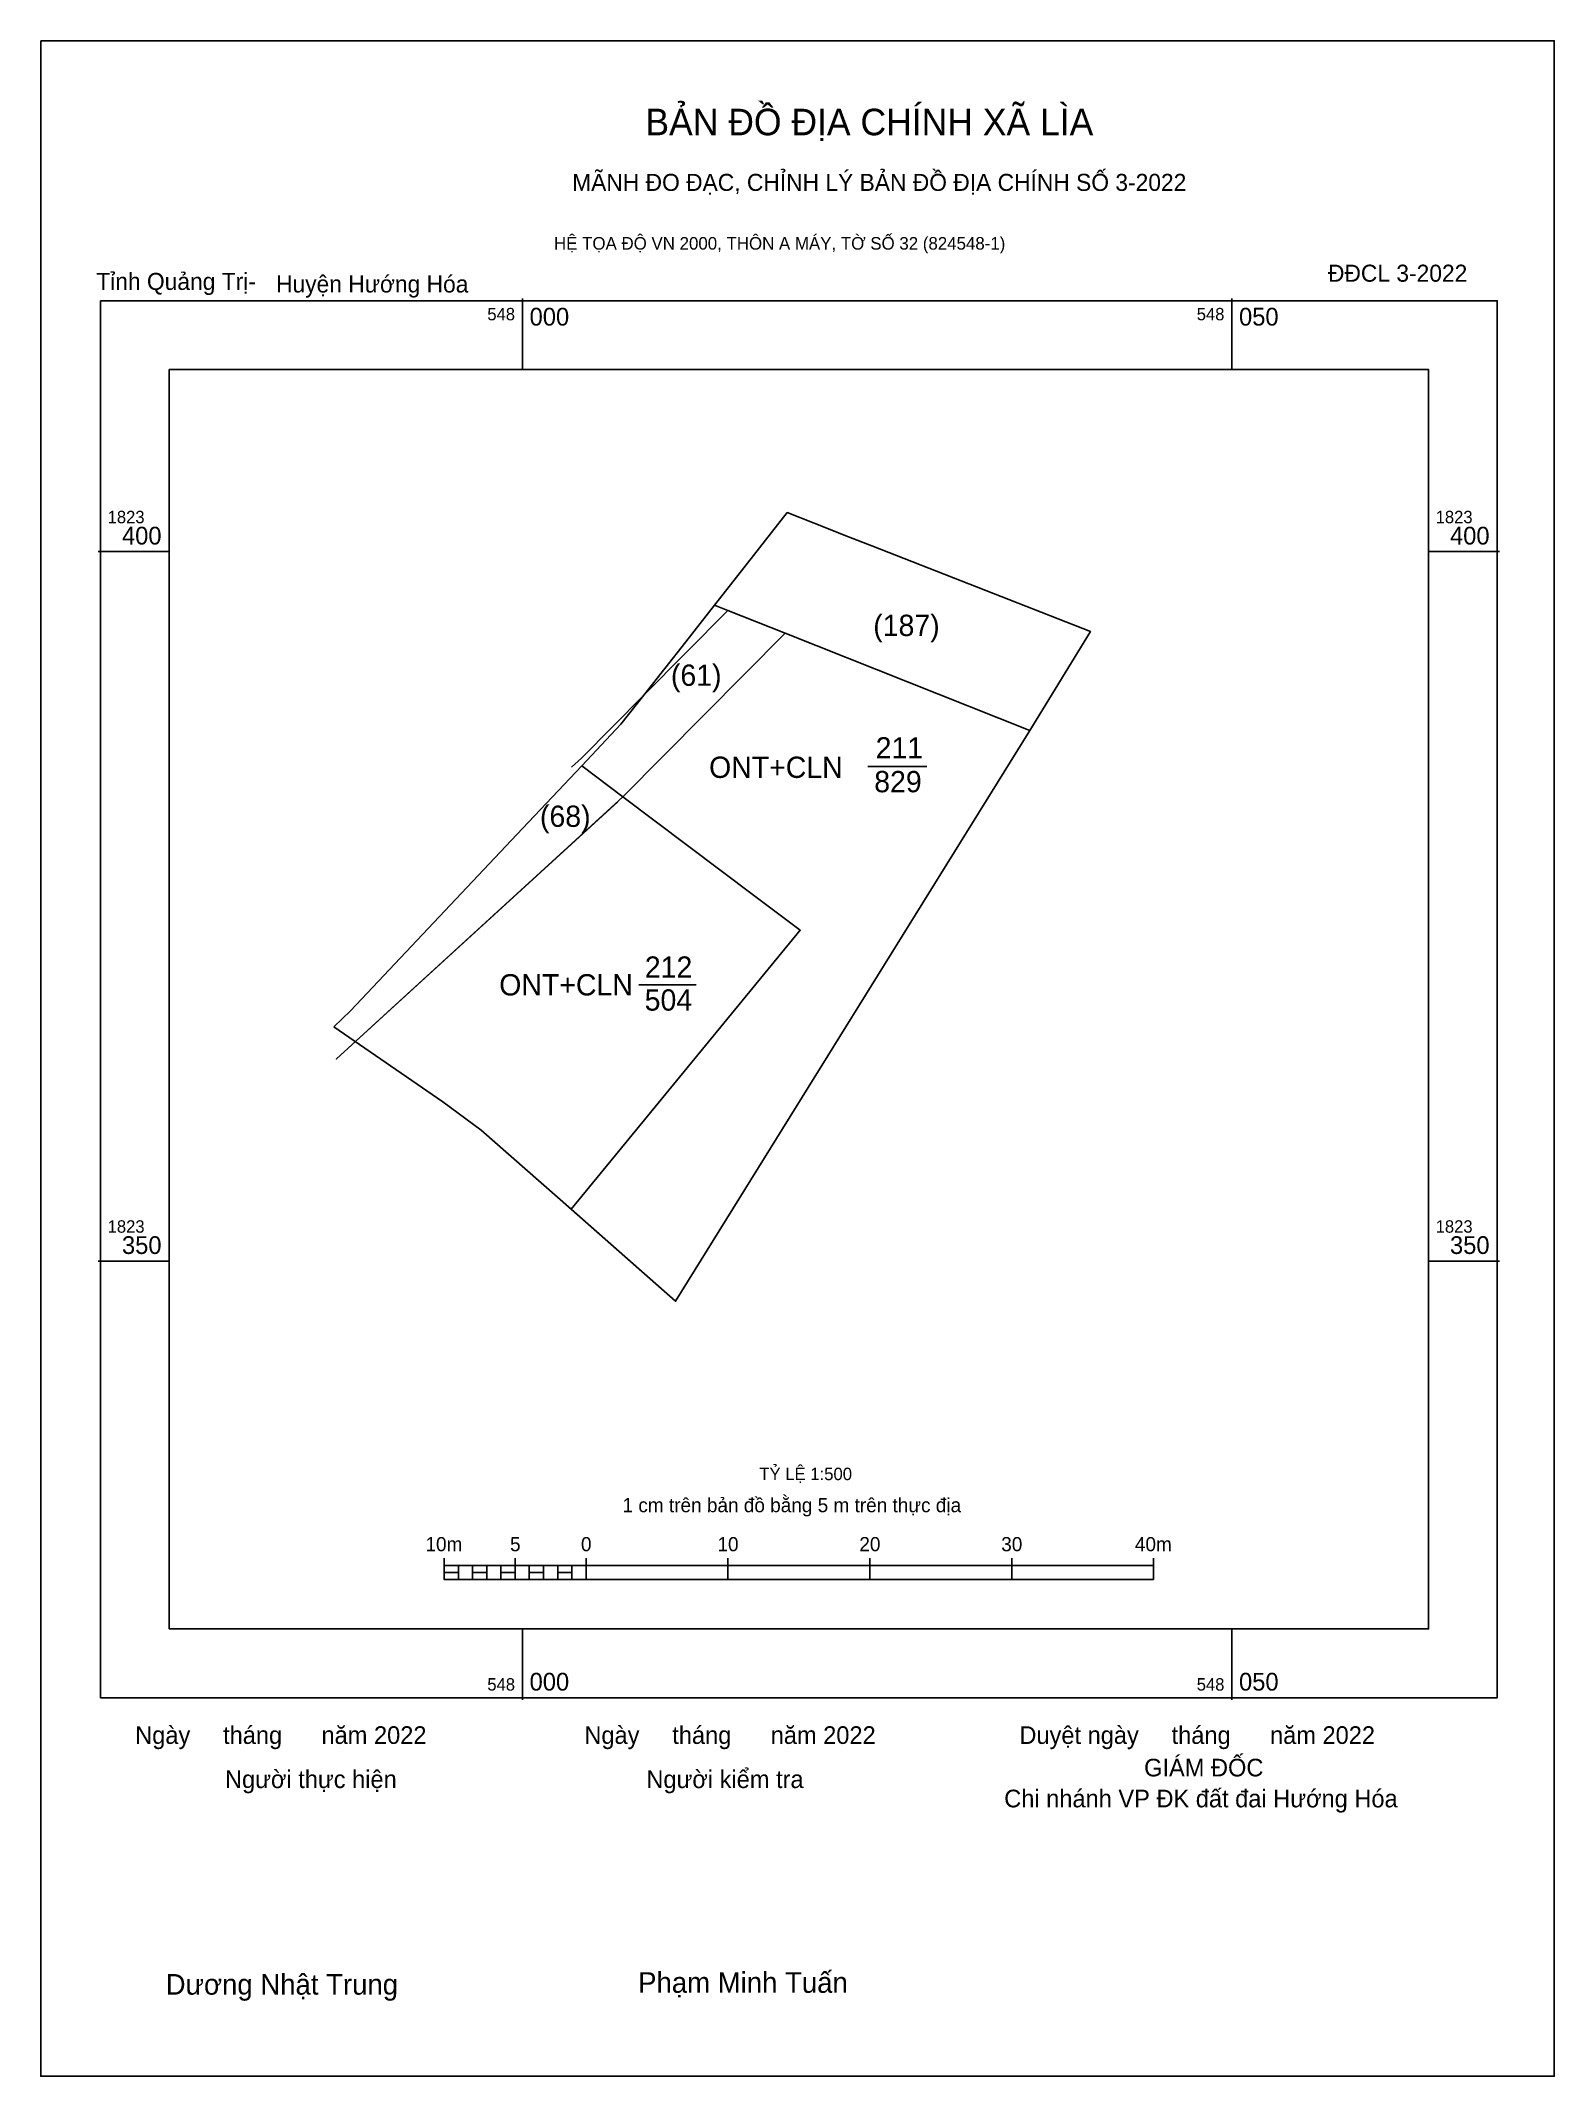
# Model space of a CAD drawing. Extents: x 547966 to 548073, y 1823293 to 1823436.
import ezdxf

# ---------------------------------------------------------------- set-up
doc = ezdxf.new("R2010")
doc.units = 0
for name, color, linetype in [('Level 10', 7, 'Continuous'), ('Level 13', 7, 'Continuous'), ('Level 15', 7, 'Continuous'), ('Level 23', 7, 'Continuous'), ('Level 27', 7, 'Continuous'), ('Level 29', 7, 'Continuous'), ('Level 50', 7, 'Continuous'), ('Level 59', 7, 'Continuous'), ('Level 6', 7, 'Continuous'), ('Level 62', 7, 'Continuous'), ('Level 63', 7, 'Continuous'), ('Level 9', 7, 'Continuous')]:
    doc.layers.add(name, color=color, linetype=linetype)

msp = doc.modelspace()

# ---------------------------------------------------------------- linework, layer by layer
at = {"layer": 'Level 10'}
msp.add_lwpolyline([(548004.17, 1823384.9), (548006.94, 1823387.83), (548008.56, 1823389.89), (548011.5, 1823393.63), (548013.54, 1823396.23), (548015.17, 1823398.31), (548018.66, 1823402.75), (548020.56, 1823402.01), (548022.98, 1823401.05), (548024.61, 1823400.41), (548040.03, 1823394.36), (548035.76, 1823387.39), (548010.79, 1823347.17), (548003.43, 1823353.65), (548019.57, 1823373.32), (548016.28, 1823375.79), (548007.08, 1823382.71)], close=True, dxfattribs=at)
at = {"layer": 'Level 13'}
for p, q in [((548024.35, 1823384.86), (548028.5, 1823384.86)), ((548008.2, 1823369.47), (548012.23, 1823369.47))]:
    msp.add_line(p, q, dxfattribs=at)
at = {"layer": 'Level 15'}
msp.add_lwpolyline([(547966.04, 1823436), (548072.72, 1823436), (548072.72, 1823292.55), (547966.04, 1823292.55)], close=True, dxfattribs=at)
at = {"layer": 'Level 23'}
msp.add_lwpolyline([(548006.94, 1823387.83), (548008.56, 1823389.89), (548011.5, 1823393.63)], dxfattribs=at)
at = {"layer": 'Level 27'}
for p, q in [((548018.66, 1823402.75), (548018.66, 1823402.75)), ((548040.03, 1823394.36), (548040.03, 1823394.36)), ((548004.17, 1823384.9), (548004.17, 1823384.89)), ((548003.43, 1823353.65), (548003.42, 1823353.65)), ((548010.79, 1823347.17), (548010.79, 1823347.17))]:
    msp.add_line(p, q, dxfattribs=at)
at = {"layer": 'Level 29'}
msp.add_lwpolyline([(548003.05, 1823353.98), (548010.79, 1823347.17)], dxfattribs=at)
at = {"layer": 'Level 50'}
msp.add_lwpolyline([(548013.54, 1823396.23), (548014.47, 1823395.86), (548018.51, 1823394.25), (548035.76, 1823387.39)], dxfattribs=at)
at = {"layer": 'Level 59'}
for points in [[(548003.46, 1823384.81), (548004.16, 1823385.45), (548008.55, 1823389.88), (548008.56, 1823389.89), (548014.47, 1823395.86)], [(548006.71, 1823382.36), (547986.88, 1823364.25), (548007.08, 1823382.71), (548018.51, 1823394.25)]]:
    msp.add_lwpolyline(points, dxfattribs=at)
at = {"layer": 'Level 62'}
msp.add_lwpolyline([(547975.1, 1823412.83), (548063.86, 1823412.83), (548063.86, 1823324.08), (547975.1, 1823324.08)], close=True, dxfattribs=at)
at = {"layer": 'Level 63'}
for p, q in [((548000, 1823417.83), (548000, 1823412.83)), ((548050, 1823417.83), (548050, 1823412.83)), ((547970.1, 1823400), (547975.1, 1823400)), ((548063.86, 1823400), (548068.86, 1823400)), ((547970.1, 1823350), (547975.1, 1823350)), ((548063.86, 1823350), (548068.86, 1823350)), ((547994.48, 1823329.05), (547994.48, 1823327.55)), ((547999.48, 1823329.05), (547999.48, 1823327.55)), ((548004.48, 1823329.05), (548004.48, 1823327.55)), ((548014.48, 1823329.05), (548014.48, 1823327.55)), ((548024.48, 1823329.05), (548024.48, 1823327.55)), ((548034.48, 1823329.05), (548034.48, 1823327.55)), ((548044.48, 1823329.05), (548044.48, 1823327.55)), ((547994.48, 1823328.55), (548044.48, 1823328.55)), ((547994.48, 1823327.55), (548044.48, 1823327.55)), ((547995.48, 1823328.55), (547995.48, 1823327.55)), ((547996.48, 1823328.55), (547996.48, 1823327.55)), ((547997.48, 1823328.55), (547997.48, 1823327.55)), ((547998.48, 1823328.55), (547998.48, 1823327.55)), ((547999.48, 1823328.55), (547999.48, 1823327.55)), ((548000.48, 1823328.55), (548000.48, 1823327.55)), ((548001.48, 1823328.55), (548001.48, 1823327.55)), ((548002.48, 1823328.55), (548002.48, 1823327.55)), ((548003.48, 1823328.55), (548003.48, 1823327.55)), ((548004.48, 1823328.55), (548004.48, 1823327.55)), ((548000, 1823324.08), (548000, 1823319.08)), ((548050, 1823324.08), (548050, 1823319.08))]:
    msp.add_line(p, q, dxfattribs=at)
for points in [[(547970.26, 1823417.68), (548068.7, 1823417.68), (548068.7, 1823319.23), (547970.26, 1823319.23)], [(547994.48, 1823328.05), (547995.48, 1823328.05), (547995.48, 1823327.55), (547994.48, 1823327.55)], [(547994.48, 1823328.05), (547995.48, 1823328.05), (547995.48, 1823327.55), (547994.48, 1823327.55)], [(547996.48, 1823328.05), (547997.48, 1823328.05), (547997.48, 1823327.55), (547996.48, 1823327.55)], [(547998.48, 1823328.05), (547999.48, 1823328.05), (547999.48, 1823327.55), (547998.48, 1823327.55)], [(548000.48, 1823328.05), (548001.48, 1823328.05), (548001.48, 1823327.55), (548000.48, 1823327.55)], [(548002.48, 1823328.05), (548003.48, 1823328.05), (548003.48, 1823327.55), (548002.48, 1823327.55)]]:
    msp.add_lwpolyline(points, close=True, dxfattribs=at)
at = {"layer": 'Level 9'}
for p, q in [((548000, 1823380.48), (548004.17, 1823384.9)), ((547987.88, 1823367.64), (548000, 1823380.48)), ((548003.43, 1823353.65), (548019.57, 1823373.32)), ((547986.71, 1823366.51), (547987.88, 1823367.64)), ((547994.38, 1823361.23), (547986.71, 1823366.51)), ((547997.09, 1823359.22), (547994.38, 1823361.23)), ((548003.43, 1823353.65), (547997.09, 1823359.22))]:
    msp.add_line(p, q, dxfattribs=at)

# ---------------------------------------------------------------- texts
at = {"layer": 'Level 13'}
for s, p in [('211', (548024.89, 1823385.42)), ('ONT+CLN', (548013.15, 1823384.05)), ('829', (548024.79, 1823383.04)), ('212', (548008.62, 1823369.97)), ('ONT+CLN', (547998.36, 1823368.72)), ('504', (548008.61, 1823367.65))]:
    msp.add_text(s, height=1.5, dxfattribs=at).set_placement(p)
at = {"layer": 'Level 15'}
msp.add_text('(187)', height=1.5, dxfattribs=at).set_placement((548024.72, 1823394.05))
at = {"layer": 'Level 6'}
msp.add_text('TỶ LỆ 1:500', height=0.879, dxfattribs=at).set_placement((548016.69, 1823334.56))
at = {"layer": 'Level 63'}
for s, height, p in [('BẢN ĐỒ ĐỊA CHÍNH XÃ LÌA', 1.8718, (548008.66, 1823429.34)), ('MÃNH ĐO ĐẠC, CHỈNH LÝ BẢN ĐỒ ĐỊA CHÍNH SỐ 3-2022', 1.2011, (548003.5, 1823425.42)), ('HỆ TỌA ĐỘ VN 2000, THÔN A MÁY, TỜ SỐ 32 (824548-1)', 0.8891, (548002.22, 1823421.28)), ('548', 0.875, (547997.52, 1823416.3)), ('000', 1.25, (548000.5, 1823415.93)), ('548', 0.875, (548047.52, 1823416.3)), ('050', 1.25, (548050.5, 1823415.93)), ('1823', 0.875, (547970.76, 1823402)), ('1823', 0.875, (548064.36, 1823402)), ('400', 1.25, (547971.77, 1823400.5)), ('400', 1.25, (548065.37, 1823400.5)), ('1823', 0.875, (547970.76, 1823352)), ('350', 1.25, (547971.77, 1823350.5)), ('1823', 0.875, (548064.36, 1823352)), ('350', 1.25, (548065.37, 1823350.5)), ('1 cm trên bản đồ bằng 5 m trên thực địa', 1, (548007.05, 1823332.3)), ('10m', 1, (547993.16, 1823329.55)), ('5', 1, (547999.12, 1823329.55)), ('0', 1, (548004.12, 1823329.55)), ('10', 1, (548013.74, 1823329.55)), ('20', 1, (548023.74, 1823329.55)), ('30', 1, (548033.74, 1823329.55)), ('40m', 1, (548043.16, 1823329.55)), ('548', 0.875, (547997.52, 1823319.73)), ('000', 1.25, (548000.5, 1823319.73)), ('548', 0.875, (548047.52, 1823319.73)), ('050', 1.25, (548050.5, 1823319.73)), ('Ngày     tháng      năm 2022', 1.2442, (547972.7, 1823315.97)), ('Ngày     tháng      năm 2022', 1.2442, (548004.36, 1823315.97)), ('Duyệt ngày     tháng      năm 2022', 1.2442, (548035.02, 1823315.97)), ('Người kiểm tra', 1.2442, (548008.73, 1823312.86)), ('GIÁM ĐỐC', 1.244, (548043.81, 1823313.68)), ('Người thực hiện', 1.2442, (547979.03, 1823312.86)), ('Chi nhánh VP ĐK đất đai Hướng Hóa', 1.2442, (548033.95, 1823311.5)), ('Phạm Minh Tuấn', 1.4512, (548008.15, 1823298.43)), ('Dương Nhật Trung', 1.4512, (547974.85, 1823298.3))]:
    msp.add_text(s, height=height, dxfattribs=at).set_placement(p)
at = {"layer": 'Level 9'}
for s, height, p in [('Tỉnh Quảng Trị-', 1.2011, (547969.96, 1823418.44)), ('Huyện Hướng Hóa', 1.2011, (547982.63, 1823418.26)), ('ĐĐCL 3-2022', 1.2011, (548056.77, 1823419.02)), ('(61)', 1.5, (548010.46, 1823390.54)), ('(68)', 1.5, (548001.23, 1823380.6))]:
    msp.add_text(s, height=height, dxfattribs=at).set_placement(p)

doc.saveas('drawing.dxf')
